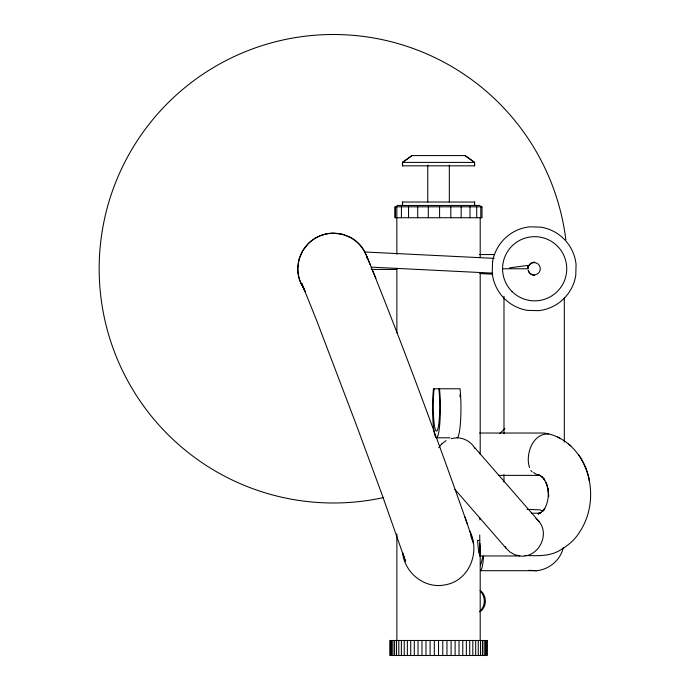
<?xml version="1.0" encoding="UTF-8"?>
<svg xmlns="http://www.w3.org/2000/svg" width="690" height="690" viewBox="0 0 690 690"><rect width="100%" height="100%" fill="white"/><g stroke="black" fill="none" stroke-linecap="round" stroke-linejoin="round"><path stroke-width="1.03" d="M479.869 519.837L479.921 518.121M502.553 268.764L528.005 268.764L528.23 267.039A6.65 6.65 0 0 1 534.655 262.114M483.069 556.131L480.542 565.369M563.316 547.515C560.591 559.995 549.214 569.509 536.587 570.708L480.525 570.708A30.748 4.011 -90 0 0 483.612 556.269M479.878 611.228C485.544 606.389 485.682 596.893 480.654 591.537M479.783 543.177L480.249 555.864M441.635 443.972L446.068 440.634M412.085 155.586L402.581 162.417L402.581 165.833M402.425 162.417L411.973 155.586L465.103 155.586L474.651 162.417L474.651 165.833L402.425 165.833L402.425 162.417L474.651 162.417M479.723 611.849C487.166 607.303 487.2 595.349 480.102 590.424M451.234 438.573L456.677 437.805A21.338 21.157 -90 0 1 474.996 448.474M509.591 267.832L527.574 265.469L528.005 268.746M540.141 513.317L537.527 513.584L541.072 512.463L538.252 514.128L541.762 511.747L544.729 508.358L543.616 510.402C548.861 502.355 549.611 491.884 546.195 482.983M480.136 555.959L519.751 555.959C537.553 558.546 550.413 535.526 539.132 521.623L474.496 447.344M396.879 205.447L480.197 205.447M479.61 254.55L494.601 254.55M371.177 269.445L396.879 269.445M479.602 433.035L544.056 433.035C568.111 436.399 585.448 457.91 589.484 480.999L589.26 480.197M436.468 437.805L449.932 437.805M498.68 475.375L540.115 475.375L536.691 474.651L533.637 472.538M527.031 509.41L539.606 509.815L543.366 511.048M531.438 513.231L539.942 513.231M524.909 555.476C536.949 555.769 549.895 556.727 560.556 549.93C568.284 545.428 575.27 539.468 579.841 531.705C594.858 508.763 593.969 477.411 578.72 454.805M364.294 251.962L494.135 258.37M371.393 267.151L492.651 273.137M479.843 273.551L492.712 274.189M528.695 570.302L536.587 570.708M480.318 555.45A21.381 0.457 -90 0 1 480.206 556.226L479.757 540.529L477.506 540.365L478.782 553.173M548.516 434.036C532.689 433.001 525.047 454.796 529.558 467.673M519.751 555.959L514.499 554.613L509.789 551.914L505.951 548.058L454.891 489.382M557.736 436.968L560.556 438.624M538.252 474.435L542.754 477.463M464.991 155.586L474.496 162.417L474.496 165.833M568.595 444.093L570.889 445.835M542.806 477.428L541.279 476.264L544.729 480.206L543.616 478.161L546.661 484.104L546.204 482.534L548.11 489.038L547.877 488.235L548.809 496.49M535.932 518.414L539.132 521.623M530.912 470.433L532.085 471.917M505.046 546.471L505.951 548.058M467.553 524.624C435.847 434.476 402.71 344.776 366.761 256.223L370.151 264.46M372.911 271.136L375.938 278.493M469.459 530.446C480.697 551.336 469.666 580.67 445.197 584.853C424.773 589.139 404.737 573.088 402.598 552.707L405.461 561.212L382.139 494.885L355.661 423.099L316.848 321.005L301.685 283.228L305.066 291.465L302.634 286.514A35.535 35.535 0 0 1 319.815 235.92A35.535 35.535 0 0 1 367.736 259.552M470.83 535.811L473.418 543.548M464.974 516.965L472.322 538.95M585.361 466.923L585.81 468.501M480.197 556.183L479.809 545.514M403.538 555.071L403.659 557.106M479.74 535L479.757 540.529M564.317 297.545L564.317 442.083M503.985 296.26L503.985 433.846M503.985 474.539L503.985 481.956M486.847 640.475L486.847 655.5M486.295 640.475L486.295 655.5M485.372 640.475L485.372 655.5M484.104 640.475L484.104 655.5M482.483 640.475L482.483 655.5M480.792 206.81L480.792 217.738M480.533 640.475L480.533 655.5M480.197 217.738L480.197 257.534M480.197 272.585L480.197 454.348M480.197 555.493L480.197 640.475M478.256 640.475L478.256 655.5M476.695 206.81L476.695 217.738M475.686 640.475L475.686 655.5M474.651 205.447L474.651 202.032L402.425 202.032L402.425 205.447M474.496 202.032L474.496 205.447M472.823 640.475L472.823 655.5M470.002 206.81L470.002 217.738M469.709 640.475L469.709 655.5M466.354 640.475L466.354 655.5M462.783 640.475L462.783 655.5M461.17 206.81L461.17 217.738M459.031 640.475L459.031 655.5M455.124 640.475L455.124 655.5M451.088 640.475L451.088 655.5M450.794 206.81L450.794 217.738M449.319 165.091L449.319 202.032M446.956 640.475L446.956 655.5M442.764 640.475L442.764 655.5M439.582 206.81L439.582 217.738M438.538 640.475L438.538 655.5M434.312 640.475L434.312 655.5M430.12 640.475L430.12 655.5M428.292 206.81L428.292 217.738M427.757 165.091L427.757 202.032M425.989 640.475L425.989 655.5M421.952 640.475L421.952 655.5M418.045 640.475L418.045 655.5M417.709 206.81L417.709 217.738M414.293 640.475L414.293 655.5M410.731 640.475L410.731 655.5M408.54 206.81L408.54 217.738M407.367 640.475L407.367 655.5M404.254 640.475L404.254 655.5M402.581 202.032L402.581 205.447M401.425 206.81L401.425 217.738M401.39 640.475L401.39 655.5M398.82 640.475L398.82 655.5M396.879 254.308L396.828 206.81M396.879 268.289L396.879 332.83M396.879 533.982L396.879 640.475M396.543 640.475L396.543 655.5M395.189 206.81L395.189 217.738M394.594 640.475L394.594 655.5M392.972 640.475L392.972 655.5M391.704 640.475L391.704 655.5M390.79 640.475L390.79 655.5M390.238 640.475L390.238 655.5M504.985 428.231A234.246 234.246 0 0 1 499.802 433.631M383.649 497.542A234.246 234.246 0 0 1 103.181 311.932A234.246 234.246 0 0 1 297.321 37.295A234.246 234.246 0 0 1 565.86 239.784M366.795 256.853A34.862 34.491 -26.2 0 1 367.365 258.785M366.105 254.946A34.862 34.491 -26.2 0 0 351.055 237.714L342.551 234.29L333.399 233.177A35.88 35.501 -26.2 0 0 308.283 243.622L302.599 250.901L298.994 259.354L297.709 268.41A34.862 34.491 -26.2 0 0 303.936 288.394M438.823 447.689A21.338 21.157 -90 0 1 441.712 444.058M457.039 437.805A29.955 3.907 -90 0 0 460.584 420.615A29.955 3.907 -90 0 0 460.058 388.772L433.458 388.772A29.955 3.907 -90 0 0 434.812 434.967M459.954 394.68A24.892 3.252 -90 0 1 460.083 396.862M438.814 388.772A24.892 3.252 -90 0 1 438.788 423.876A24.892 3.252 -90 0 1 434.208 423.876A24.892 3.252 -90 0 1 434.183 388.772M439.487 388.772A29.955 3.907 -90 0 1 439.634 425.463A29.955 3.907 -90 0 1 435.036 435.701M528.221 267.142A6.141 6.141 0 0 1 537.683 263.718A6.141 6.141 0 0 1 537.674 273.783A6.141 6.141 0 0 1 528.212 270.342L528.23 270.48A6.65 6.65 0 0 0 534.655 275.405M492.539 262.045L492.229 273.042A42.142 42.142 0 0 0 527.445 310.353L538.45 310.673A42.142 42.142 0 0 0 575.762 275.448L576.072 264.451A42.142 42.142 0 0 0 540.848 227.139L529.851 226.82A42.142 42.142 0 0 0 492.539 262.045M482 206.81L395.077 206.81L395.077 217.738L482 217.738L482 206.81M487.028 640.475L390.048 640.475L390.048 655.5L487.028 655.5L487.028 640.475M511.954 291.456A32.102 32.102 0 0 0 565.653 277.07A32.102 32.102 0 0 0 526.341 237.757A32.102 32.102 0 0 0 511.954 291.456"/></g></svg>
